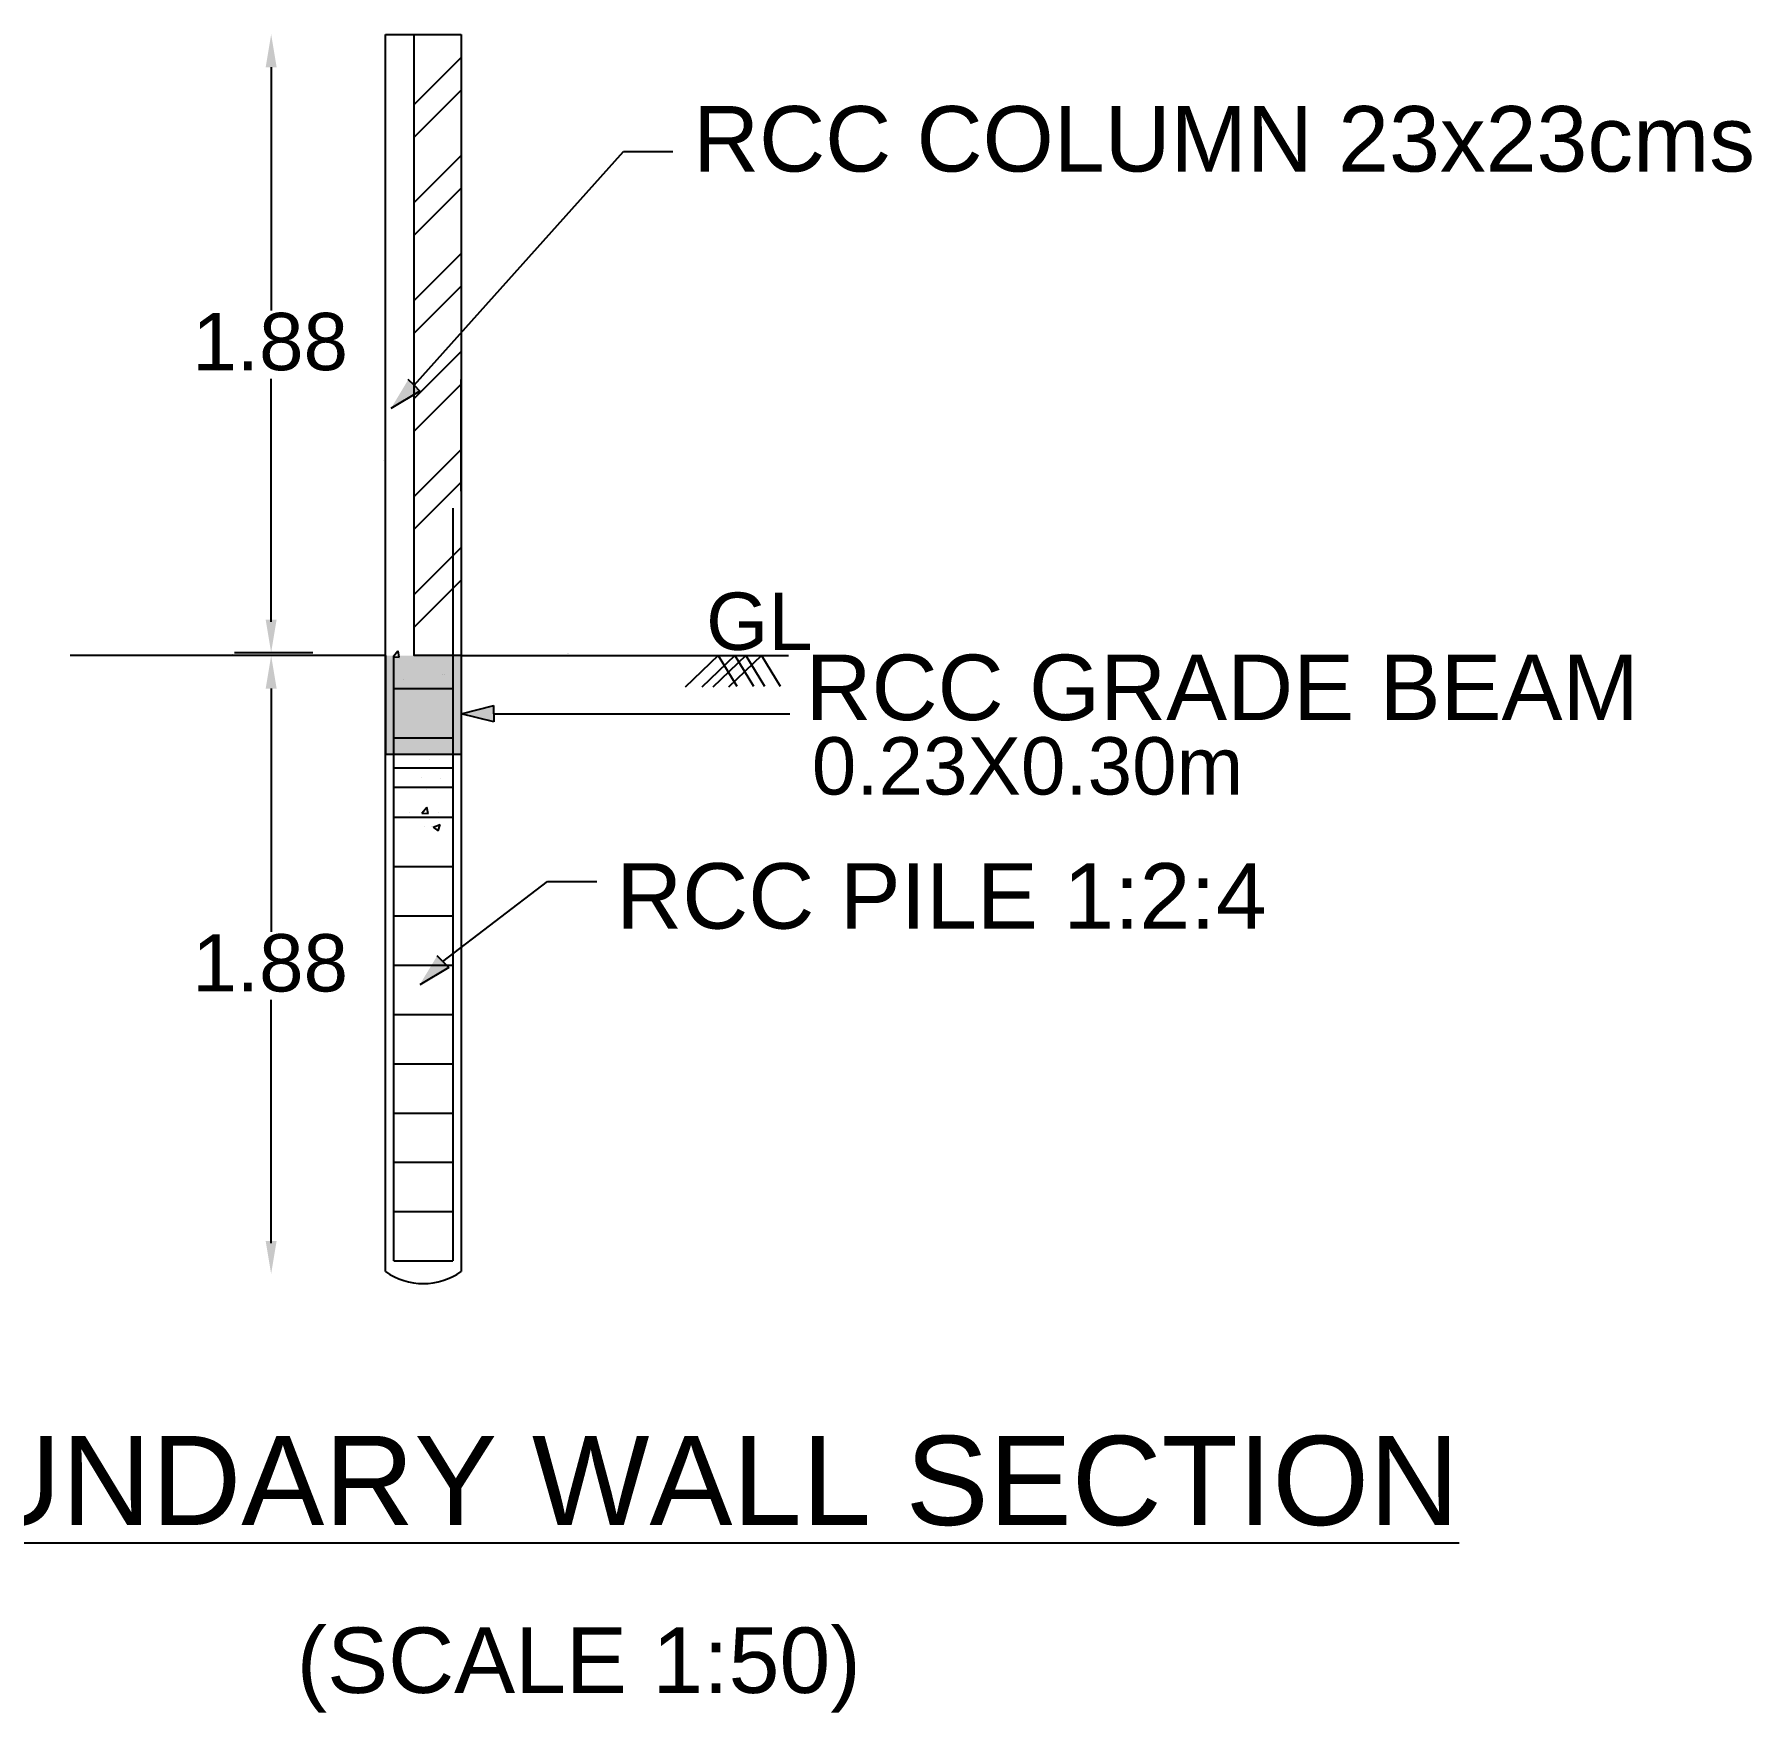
# Model space of a CAD drawing. Header units: metres. Extents: x 0 to 184, y 0 to 104.
# Drawn here: x 70.74 to 82.73, y 8.97 to 20.68 of the extents above; entities that cross this region are included whole.
import ezdxf

# ---------------------------------------------------------------- set-up
doc = ezdxf.new("R2010")
doc.units = ezdxf.units.M
doc.styles.get("Standard").update_dxf_attribs({"font": 'arial.ttf', "height": 0.35})

msp = doc.modelspace()

# ---------------------------------------------------------------- hatches: boundary and pattern name
at = {"lineweight": 25}
h = msp.add_hatch(color=7, dxfattribs=at)
h.paths.add_polyline_path([(73.38875, 18.23718), (73.35164, 18.27429), (73.33134, 18.24046), (73.33134, 18.13222), (73.38875, 18.16666)])
h.paths.add_polyline_path([(73.33134, 18.24046), (73.22987, 18.07133), (73.33134, 18.13222)])
h.paths.add_polyline_path([(73.39223, 18.2337), (73.38875, 18.23718), (73.38875, 18.16666), (73.43282, 18.1931)])
h = msp.add_hatch(color=7, dxfattribs=at)
h.paths.add_polyline_path([(73.66295, 16.11647), (73.24964, 16.11647), (73.24964, 15.77204), (73.66295, 15.77204)])
h.paths.add_polyline_path([(73.66295, 16.34609), (73.24964, 16.34609), (73.24964, 16.11647), (73.66295, 16.11647)])
h.paths.add_polyline_path([(73.72036, 16.34609), (73.66295, 16.34609), (73.66295, 15.65723), (73.72036, 15.65723)])
h.paths.add_polyline_path([(73.66295, 15.77204), (73.24964, 15.77204), (73.24964, 15.65723), (73.66295, 15.65723)])
h.paths.add_polyline_path([(73.24964, 16.34609), (73.19223, 16.34609), (73.19223, 15.65723), (73.24964, 15.65723)])

# ---------------------------------------------------------------- linework, layer by layer
at = {"color": 7, "lineweight": 25}
for p, q in [((73.19223, 12.04445), (73.19223, 20.6843)), ((73.19223, 16.34609), (73.19223, 20.6843)), ((73.19223, 16.34609), (73.19223, 20.6843)), ((73.72036, 20.6843), (73.72036, 12.04445)), ((73.39223, 20.19396), (73.72036, 20.52208)), ((72.39363, 20.45468), (72.39363, 18.75622)), ((73.39223, 19.96586), (73.72036, 20.29399)), ((73.39223, 18.2337), (74.85352, 19.86644)), ((73.39223, 19.50966), (73.72036, 19.83779)), ((74.85352, 19.86644), (75.19795, 19.86644)), ((73.39223, 19.28156), (73.72036, 19.60969)), ((73.39223, 18.82537), (73.72036, 19.15349)), ((73.39223, 18.59727), (73.72036, 18.92539)), ((73.39223, 18.14107), (73.72036, 18.4692)), ((72.39363, 16.58151), (72.39363, 18.27997)), ((73.19223, 17.72381), (73.19223, 18.27415)), ((73.39223, 18.2337), (73.35164, 18.27429)), ((73.39223, 17.91297), (73.72036, 18.2411)), ((73.39223, 18.2337), (73.43282, 18.1931)), ((73.72036, 17.49419), (73.72036, 18.27415)), ((73.43282, 18.1931), (73.22987, 18.07133)), ((73.39223, 17.45678), (73.72036, 17.7849)), ((73.17706, 17.71066), (73.17706, 17.71066)), ((73.19044, 17.6984), (73.19044, 17.6984)), ((73.39223, 17.22868), (73.72036, 17.5568)), ((73.66295, 17.37654), (73.66295, 12.11899)), ((73.39223, 16.77248), (73.72036, 17.10061)), ((73.39223, 16.54438), (73.72036, 16.87251)), ((73.19223, 16.34609), (70.99062, 16.34609)), ((72.12169, 16.35576), (72.12169, 16.35576)), ((72.13734, 16.36744), (72.68435, 16.36744)), ((72.68435, 16.36744), (72.68435, 16.36744)), ((73.19223, 14.27951), (73.19223, 16.34609)), ((73.19223, 16.34609), (73.19223, 15.65723)), ((73.24964, 16.3446), (73.27951, 16.38021)), ((73.24964, 12.11899), (73.24964, 16.3446)), ((73.24964, 16.33799), (73.28788, 16.33464)), ((73.2884, 16.33418), (73.28001, 16.37967)), ((73.39716, 16.37881), (73.39716, 16.37881)), ((73.72036, 16.34609), (76.00694, 16.34609)), ((73.85463, 16.34962), (73.85463, 16.34962)), ((74.06894, 16.34722), (74.06894, 16.34722)), ((74.461, 16.36134), (74.461, 16.36134)), ((74.47158, 16.3639), (74.47158, 16.3639)), ((75.51517, 16.34609), (75.28521, 16.1262)), ((75.63197, 16.34609), (75.40201, 16.1262)), ((75.70862, 16.34609), (75.47866, 16.1262)), ((75.51517, 16.34609), (75.64657, 16.1335)), ((75.81813, 16.34609), (75.58817, 16.1262)), ((75.63197, 16.34609), (75.76337, 16.1335)), ((75.70862, 16.34609), (75.84003, 16.1335)), ((75.81813, 16.34609), (75.94953, 16.1335)), ((73.59141, 16.2126), (73.59141, 16.2126)), ((73.60118, 16.21594), (73.60118, 16.21594)), ((72.39363, 16.11647), (72.39363, 14.41802)), ((73.24964, 16.11647), (73.66295, 16.11647)), ((73.31652, 16.17641), (73.31652, 16.17641)), ((73.72036, 15.94045), (73.94998, 15.99786)), ((73.72036, 15.94045), (73.94998, 15.99786)), ((73.94998, 15.94045), (73.94998, 15.99786)), ((73.94998, 15.94045), (73.94998, 15.99786)), ((73.94998, 15.88305), (73.72036, 15.94045)), ((73.94998, 15.88305), (73.72036, 15.94045)), ((73.94998, 15.94045), (76.01656, 15.94045)), ((73.94998, 15.94045), (73.94998, 15.88305)), ((73.94998, 15.94045), (76.01656, 15.94045)), ((73.94998, 15.94045), (73.94998, 15.88305)), ((73.24964, 15.77204), (73.66295, 15.77204)), ((73.19223, 15.65723), (73.72036, 15.65723)), ((73.49887, 15.62262), (73.49887, 15.62262)), ((73.24964, 15.56329), (73.66295, 15.56329)), ((73.44068, 15.49632), (73.44068, 15.49632)), ((73.5747, 15.49109), (73.5747, 15.49109)), ((73.24964, 15.42761), (73.66295, 15.42761)), ((73.47698, 15.41415), (73.47698, 15.41415)), ((73.65868, 15.43807), (73.65868, 15.43807)), ((73.35753, 15.25174), (73.35753, 15.25174)), ((73.44591, 15.24655), (73.48929, 15.24276)), ((73.44594, 15.24662), (73.48093, 15.28832)), ((73.4898, 15.24229), (73.48141, 15.28778)), ((73.56587, 15.24947), (73.56587, 15.24947)), ((73.24964, 15.21886), (73.66295, 15.21886)), ((73.24964, 15.21886), (73.66295, 15.21886)), ((73.46774, 15.1518), (73.46774, 15.1518)), ((73.51057, 15.15424), (73.51057, 15.15424)), ((73.52418, 15.14806), (73.575, 15.16757)), ((73.52428, 15.14789), (73.56039, 15.12354)), ((73.56045, 15.12357), (73.57517, 15.16743)), ((73.24964, 14.87443), (73.66295, 14.87443)), ((73.24964, 14.87443), (73.66295, 14.87443)), ((73.59346, 14.20913), (74.32411, 14.76833)), ((74.32411, 14.76833), (74.66854, 14.76833)), ((73.24964, 14.53), (73.66295, 14.53)), ((73.24964, 14.53), (73.66295, 14.53)), ((73.24964, 14.18557), (73.66295, 14.18557)), ((73.24964, 14.18557), (73.66295, 14.18557)), ((73.63405, 14.16854), (73.43109, 14.04676)), ((73.59346, 14.20913), (73.55287, 14.24972)), ((73.59346, 14.20913), (73.63405, 14.16854)), ((72.39363, 12.24331), (72.39363, 13.94176)), ((73.24964, 13.84114), (73.66295, 13.84114)), ((73.24964, 13.84114), (73.66295, 13.84114)), ((73.24964, 13.49671), (73.66295, 13.49671)), ((73.24964, 13.49671), (73.66295, 13.49671)), ((73.24964, 13.15228), (73.66295, 13.15228)), ((73.24964, 13.15228), (73.66295, 13.15228)), ((73.24964, 12.80785), (73.66295, 12.80785)), ((73.24964, 12.80785), (73.66295, 12.80785)), ((73.24964, 12.46342), (73.66295, 12.46342)), ((73.24964, 12.46342), (73.66295, 12.46342)), ((73.24964, 12.11899), (73.66295, 12.11899))]:
    msp.add_line(p, q, dxfattribs=at)
for points in [[(73.19223, 20.6843), (73.72036, 20.6843)], [(73.39223, 16.34609), (73.39223, 20.6843)], [(73.72036, 19.95888), (73.72036, 16.34609), (73.39223, 16.34609), (73.39223, 19.95888)], [(73.19223, 12.04445), (73.19223, 15.65723)]]:
    msp.add_lwpolyline(points)
msp.add_arc((73.45629, 12.42394), 0.46233, 235.168817, 304.831183)
for points in [[(72.35536, 20.45468), (72.4319, 20.45468), (72.39363, 20.6843)], [(72.35536, 16.59706), (72.4319, 16.59706), (72.39363, 16.36744)], [(72.35536, 16.11647), (72.4319, 16.11647), (72.39363, 16.34609)], [(73.94998, 15.88305), (73.94998, 15.99786), (73.72036, 15.94045)], [(73.94998, 15.88305), (73.94998, 15.99786), (73.72036, 15.94045)], [(73.43044, 14.04637), (73.63405, 14.16854), (73.55287, 14.24972)], [(72.35536, 12.25886), (72.4319, 12.25886), (72.39363, 12.02924)]]:
    msp.add_solid(points, dxfattribs=at)

# ---------------------------------------------------------------- texts
for s, height, p in [('RCC COLUMN 23x23cms', 0.4572, (75.34052, 19.7264)), ('1.88', 0.40005, (71.84298, 18.33919)), ('GL', 0.40005, (75.4313, 16.38627)), ('RCC GRADE BEAM', 0.4572, (76.12572, 15.89576)), ('0.23X0.30m', 0.40005, (76.16972, 15.37617)), ('RCC PILE 1:2:4', 0.4572, (74.80336, 14.43963)), ('1.88', 0.40005, (71.84298, 14.00098)), ('%%UBOUNDARY WALL SECTION', 0.6226556, (69.04376, 10.2752)), ('(SCALE 1:50)', 0.4572, (72.5718, 9.10271))]:
    msp.add_text(s, height=height, dxfattribs=at).set_placement(p)

doc.saveas('drawing.dxf')
